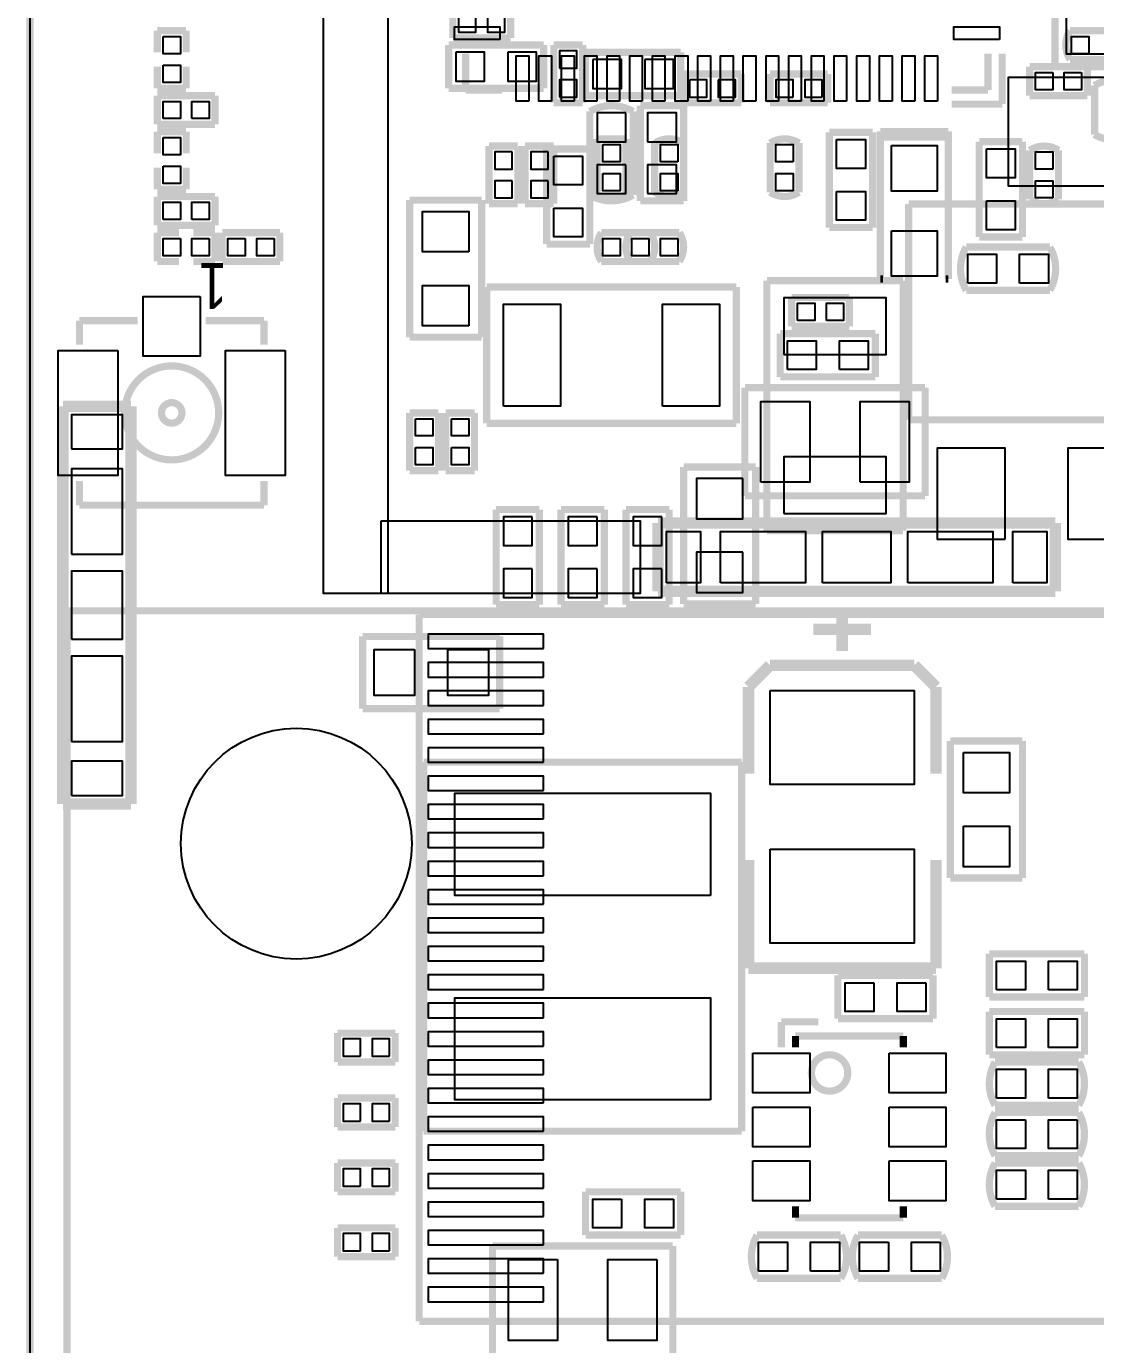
# Model space of a CAD drawing. Extents: x 44.2 to 105.9, y 92.9 to 165.
# Drawn here: x 44.18 to 63.01, y 119.86 to 143.08 of the extents above; entities that cross this region are included whole.
import ezdxf

# ---------------------------------------------------------------- set-up
doc = ezdxf.new("R2010")
doc.units = 0
for name, color, linetype in [('BG_OUTLINE', 2, 'CONTINUOUS'), ('BG_SOLDERMASK_TOP', 1, 'CONTINUOUS'), ('PG_SILKSCREEN_BOTTOM', 7, 'CONTINUOUS'), ('PG_SILKSCREEN_TOP', 8, 'CONTINUOUS'), ('PIN_BOTTOM', 10, 'CONTINUOUS'), ('PIN_TOP', 9, 'CONTINUOUS')]:
    doc.layers.add(name, color=color, linetype=linetype)

msp = doc.modelspace()

# ---------------------------------------------------------------- linework, layer by layer
at = {"layer": 'BG_OUTLINE', "const_width": 0.127}
msp.add_lwpolyline([(44.23918, 93.496892), (44.23918, 164.391594, -0.414214), (44.74718, 164.899594), (105.279952, 164.899594, -0.414214), (105.787952, 164.391594), (105.787952, 93.496892, -0.414214), (105.279952, 92.988892), (44.74718, 92.988892, -0.414214)], format="xyb", close=True, dxfattribs=at)
at = {"layer": 'BG_OUTLINE'}
msp.add_lwpolyline([(44.74718, 92.988892), (105.279952, 92.988892, 0.414214), (105.787952, 93.496892), (105.787952, 164.391594, 0.414214), (105.279952, 164.899594), (44.74718, 164.899594, 0.414214), (44.23918, 164.391594), (44.23918, 93.496892, 0.414214)], format="xyb", close=True, dxfattribs=at)
at = {"layer": 'BG_SOLDERMASK_TOP'}
for points in [[(49.403, 143.764), (49.403, 133.096), (50.546, 133.096), (50.546, 143.764)], [(50.419, 134.366), (50.419, 133.096), (54.991, 133.096), (54.991, 134.366)]]:
    msp.add_lwpolyline(points, close=True, dxfattribs=at)
at = {"layer": 'PG_SILKSCREEN_BOTTOM'}
for points, const_width in [([(62.2935, 143.637), (62.2935, 142.367)], 0.127), ([(51.689, 143.383), (51.689, 142.875)], 0.127), ([(52.705, 142.875), (52.705, 143.383)], 0.127), ([(51.6128, 142.748), (53.2892, 142.748)], 0.127), ([(51.6128, 141.986), (51.6128, 142.748)], 0.127), ([(51.689, 142.875), (52.705, 142.875)], 0.127), ([(53.2892, 142.748), (53.2892, 141.986)], 0.127), ([(53.467, 142.748), (53.467, 141.732)], 0.127), ([(53.975, 142.748), (53.467, 142.748)], 0.127), ([(53.975, 141.732), (53.975, 142.748)], 0.127), ([(54.0258, 142.621), (55.7022, 142.621)], 0.127), ([(54.0258, 141.859), (54.0258, 142.621)], 0.127), ([(55.7022, 142.621), (55.7022, 141.859)], 0.127), ([(55.753, 142.24), (55.753, 141.732)], 0.127), ([(56.769, 142.24), (55.753, 142.24)], 0.127), ([(56.769, 141.732), (56.769, 142.24)], 0.127), ([(57.277, 142.24), (57.277, 141.732)], 0.127), ([(58.293, 142.24), (57.277, 142.24)], 0.127), ([(58.293, 141.732), (58.293, 142.24)], 0.127), ([(62.2935, 142.367), (64.7065, 142.367)], 0.127), ([(53.2892, 141.986), (51.6128, 141.986)], 0.127), ([(55.7022, 141.859), (54.0258, 141.859)], 0.127), ([(53.467, 141.732), (53.975, 141.732)], 0.127), ([(54.991, 140.0048), (54.991, 141.6812)], 0.127), ([(54.991, 141.6812), (55.753, 141.6812)], 0.127), ([(55.753, 141.732), (56.769, 141.732)], 0.127), ([(55.753, 141.6812), (55.753, 140.0048)], 0.127), ([(57.277, 141.732), (58.293, 141.732)], 0.127), ([(52.832, 140.97), (52.324, 140.97)], 0.127), ([(52.324, 140.97), (52.324, 139.954)], 0.127), ([(52.832, 139.954), (52.832, 140.97)], 0.127), ([(53.467, 140.97), (52.959, 140.97)], 0.127), ([(52.959, 140.97), (52.959, 139.954)], 0.127), ([(53.467, 139.954), (53.467, 140.97)], 0.127), ([(52.324, 139.954), (52.832, 139.954)], 0.127), ([(52.959, 139.954), (53.467, 139.954)], 0.127), ([(55.753, 140.0048), (54.991, 140.0048)], 0.127), ([(66.519044, 139.94892), (59.718956, 139.94892)], 0.127), ([(59.718956, 139.94892), (59.718956, 136.14908)], 0.127), ([(57.220104, 138.597894), (59.619896, 138.597894)], 0.127), ([(57.220104, 134.198106), (57.220104, 138.597894)], 0.127), ([(59.619896, 138.597894), (59.619896, 134.198106)], 0.127), ([(44.8183, 136.386316), (44.8183, 129.386076)], 0.199898), ([(46.018196, 136.386316), (44.8183, 136.386316)], 0.199898), ([(46.018196, 129.386076), (46.018196, 136.386316)], 0.199898), ([(59.718956, 136.14908), (66.519044, 136.14908)], 0.127), ([(57.023, 135.3185), (55.753, 135.3185)], 0.127), ([(55.753, 135.3185), (55.753, 132.9055)], 0.127), ([(57.023, 132.9055), (57.023, 135.3185)], 0.127), ([(52.451, 134.5692), (53.213, 134.5692)], 0.127), ([(52.451, 132.8928), (52.451, 134.5692)], 0.127), ([(53.213, 134.5692), (53.213, 132.8928)], 0.127), ([(53.594, 134.5692), (54.356, 134.5692)], 0.127), ([(53.594, 132.8928), (53.594, 134.5692)], 0.127), ([(54.356, 134.5692), (54.356, 132.8928)], 0.127), ([(54.737, 134.5692), (55.499, 134.5692)], 0.127), ([(54.737, 132.8928), (54.737, 134.5692)], 0.127), ([(55.499, 134.5692), (55.499, 132.8928)], 0.127), ([(59.619896, 134.198106), (57.220104, 134.198106)], 0.127), ([(51.095656, 132.720588), (73.193656, 132.720588)], 0.127), ([(51.095656, 120.274588), (51.095656, 132.720588)], 0.127), ([(53.213, 132.8928), (52.451, 132.8928)], 0.127), ([(54.356, 132.8928), (53.594, 132.8928)], 0.127), ([(55.499, 132.8928), (54.737, 132.8928)], 0.127), ([(55.753, 132.9055), (57.023, 132.9055)], 0.127), ([(44.8183, 129.386076), (46.018196, 129.386076)], 0.199898), ([(49.657, 125.349), (49.657, 124.841)], 0.127), ([(50.673, 125.349), (49.657, 125.349)], 0.127), ([(50.673, 124.841), (50.673, 125.349)], 0.127), ([(49.657, 124.841), (50.673, 124.841)], 0.127), ([(49.657, 124.206), (49.657, 123.698)], 0.127), ([(50.673, 124.206), (49.657, 124.206)], 0.127), ([(50.673, 123.698), (50.673, 124.206)], 0.127), ([(49.657, 123.698), (50.673, 123.698)], 0.127), ([(49.657, 123.063), (49.657, 122.555)], 0.127), ([(50.673, 123.063), (49.657, 123.063)], 0.127), ([(50.673, 122.555), (50.673, 123.063)], 0.127), ([(49.657, 122.555), (50.673, 122.555)], 0.127), ([(49.657, 121.92), (49.657, 121.412)], 0.127), ([(50.673, 121.92), (49.657, 121.92)], 0.127), ([(50.673, 121.412), (50.673, 121.92)], 0.127), ([(49.657, 121.412), (50.673, 121.412)], 0.127), ([(73.193656, 120.274588), (51.095656, 120.274588)], 0.127)]:
    msp.add_lwpolyline(points, dxfattribs=dict(at, const_width=const_width))
at = {"layer": 'PG_SILKSCREEN_BOTTOM', "const_width": 0.127}
for points in [[(54.864, 140.1064), (54.864, 141.5796, 0.266658), (54.102, 141.5796)], [(54.102, 141.5796), (54.102, 140.1064, 0.266658), (54.864, 140.1064)]]:
    msp.add_lwpolyline(points, format="xyb", dxfattribs=at)
at = {"layer": 'PG_SILKSCREEN_TOP'}
for points, const_width in [([(46.482, 143.002), (46.482, 142.621)], 0.127), ([(46.99, 143.002), (46.482, 143.002)], 0.127), ([(46.99, 142.621), (46.99, 143.002)], 0.127), ([(51.91506, 142.597886), (51.91506, 141.95806)], 0.127), ([(61.11494, 141.95806), (61.11494, 142.597886)], 0.127), ([(61.364876, 141.708124), (61.364876, 142.597886)], 0.127), ([(46.482, 142.367), (46.482, 141.986)], 0.127), ([(46.99, 141.986), (46.99, 142.367)], 0.127), ([(61.849, 142.367), (62.865, 142.367)], 0.127), ([(61.849, 141.859), (61.849, 142.367)], 0.127), ([(62.865, 142.367), (62.865, 141.859)], 0.127), ([(46.482, 141.986), (46.99, 141.986)], 0.127), ([(46.482, 141.351), (46.482, 141.859)], 0.127), ([(46.482, 141.859), (47.498, 141.859)], 0.127), ([(47.498, 141.859), (47.498, 141.351)], 0.127), ([(51.91506, 141.95806), (52.554886, 141.95806)], 0.127), ([(60.475114, 141.95806), (61.11494, 141.95806)], 0.127), ([(62.865, 141.859), (61.849, 141.859)], 0.127), ([(60.475114, 141.708124), (61.364876, 141.708124)], 0.127), ([(47.498, 141.351), (46.482, 141.351)], 0.127), ([(46.482, 141.224), (46.482, 140.843)], 0.127), ([(46.99, 141.224), (46.482, 141.224)], 0.127), ([(46.99, 140.843), (46.99, 141.224)], 0.127), ([(54.229, 141.097), (54.737, 141.097)], 0.127), ([(54.229, 140.081), (54.229, 141.097)], 0.127), ([(54.737, 141.097), (54.737, 140.081)], 0.127), ([(58.321194, 141.211808), (58.321194, 139.535408)], 0.127), ([(59.083194, 141.211808), (58.321194, 141.211808)], 0.127), ([(59.083194, 139.535408), (59.083194, 141.211808)], 0.127), ([(59.217052, 141.227048), (59.217052, 138.627104)], 0.127), ([(60.416948, 141.227048), (59.217052, 141.227048)], 0.127), ([(60.416948, 141.178026), (59.217052, 141.178026)], 0.127), ([(60.416948, 141.126972), (59.217052, 141.126972)], 0.127), ([(60.416948, 138.627104), (60.416948, 141.227048)], 0.127), ([(53.34, 140.9192), (53.34, 139.2428)], 0.127), ([(54.102, 140.9192), (53.34, 140.9192)], 0.127), ([(54.102, 139.2428), (54.102, 140.9192)], 0.127), ([(60.96, 141.0462), (60.96, 139.3698)], 0.127), ([(61.722, 141.0462), (60.96, 141.0462)], 0.127), ([(61.722, 139.3698), (61.722, 141.0462)], 0.127), ([(46.482, 140.589), (46.482, 140.208)], 0.127), ([(46.99, 140.208), (46.99, 140.589)], 0.127), ([(46.482, 140.208), (46.99, 140.208)], 0.127), ([(46.482, 139.573), (46.482, 140.081)], 0.127), ([(46.482, 140.081), (47.498, 140.081)], 0.127), ([(47.498, 140.081), (47.498, 139.573)], 0.127), ([(50.927, 140.0175), (52.197, 140.0175)], 0.127), ([(50.927, 137.6045), (50.927, 140.0175)], 0.127), ([(52.197, 140.0175), (52.197, 137.6045)], 0.127), ([(54.737, 140.081), (54.229, 140.081)], 0.127), ([(47.498, 139.573), (46.482, 139.573)], 0.127), ([(58.321194, 139.535408), (59.083194, 139.535408)], 0.127), ([(46.482, 139.446), (46.482, 138.938)], 0.127), ([(46.863, 139.446), (46.482, 139.446)], 0.127), ([(47.498, 139.446), (47.117, 139.446)], 0.127), ([(47.498, 138.938), (47.498, 139.446)], 0.127), ([(47.625, 139.446), (48.641, 139.446)], 0.127), ([(47.625, 138.938), (47.625, 139.446)], 0.127), ([(48.641, 139.446), (48.641, 138.938)], 0.127), ([(53.34, 139.2428), (54.102, 139.2428)], 0.127), ([(60.96, 139.3698), (61.722, 139.3698)], 0.127), ([(46.482, 138.938), (46.863, 138.938)], 0.127), ([(47.117, 138.938), (47.498, 138.938)], 0.127), ([(48.641, 138.938), (47.625, 138.938)], 0.127), ([(59.217052, 138.627104), (59.26709, 138.627104)], 0.127), ([(60.36691, 138.627104), (60.416948, 138.627104)], 0.127), ([(52.283106, 138.486896), (52.283106, 136.087104)], 0.127), ([(56.682894, 138.486896), (52.283106, 138.486896)], 0.127), ([(56.682894, 136.087104), (56.682894, 138.486896)], 0.127), ([(57.658, 137.795), (57.658, 138.303)], 0.127), ([(57.658, 138.303), (58.674, 138.303)], 0.127), ([(58.674, 138.303), (58.674, 137.795)], 0.127), ([(45.110908, 137.896092), (45.110908, 137.470896)], 0.127), ([(46.136052, 137.896092), (45.110908, 137.896092)], 0.127), ([(48.361092, 137.896092), (47.335948, 137.896092)], 0.127), ([(48.361092, 137.470896), (48.361092, 137.896092)], 0.127), ([(52.197, 137.6045), (50.927, 137.6045)], 0.127), ([(57.4548, 137.668), (57.4548, 136.906)], 0.127), ([(59.1312, 137.668), (57.4548, 137.668)], 0.127), ([(58.674, 137.795), (57.658, 137.795)], 0.127), ([(59.1312, 136.906), (59.1312, 137.668)], 0.127), ([(57.4548, 136.906), (59.1312, 136.906)], 0.127), ([(56.8325, 136.7155), (56.8325, 134.8105)], 0.127), ([(60.0075, 136.7155), (56.8325, 136.7155)], 0.127), ([(60.0075, 134.8105), (60.0075, 136.7155)], 0.127), ([(50.927, 136.271), (51.435, 136.271)], 0.127), ([(50.927, 135.255), (50.927, 136.271)], 0.127), ([(51.435, 136.271), (51.435, 135.255)], 0.127), ([(51.562, 136.271), (52.07, 136.271)], 0.127), ([(51.562, 135.255), (51.562, 136.271)], 0.127), ([(52.07, 136.271), (52.07, 135.255)], 0.127), ([(52.283106, 136.087104), (56.682894, 136.087104)], 0.127), ([(45.110908, 135.071104), (45.110908, 134.645908)], 0.127), ([(48.361092, 134.645908), (48.361092, 135.071104)], 0.127), ([(51.435, 135.255), (50.927, 135.255)], 0.127), ([(52.07, 135.255), (51.562, 135.255)], 0.127), ([(56.8325, 134.8105), (60.0075, 134.8105)], 0.127), ([(45.110908, 134.645908), (48.361092, 134.645908)], 0.127), ([(55.30088, 133.131052), (55.30088, 134.330948)], 0.199898), ([(55.30088, 134.330948), (62.30112, 134.330948)], 0.199898), ([(62.30112, 134.330948), (62.30112, 133.131052)], 0.199898), ([(62.30112, 133.131052), (55.30088, 133.131052)], 0.199898), ([(44.89323, 132.785866), (102.981252, 132.785866)], 0.127), ([(44.89323, 100.285804), (44.89323, 132.785866)], 0.127), ([(58.547, 132.08), (58.547, 132.842)], 0.2032), ([(59.055, 132.461), (58.039, 132.461)], 0.2032), ([(50.1015, 132.334), (52.5145, 132.334)], 0.127), ([(50.1015, 131.064), (50.1015, 132.334)], 0.127), ([(52.5145, 132.334), (52.5145, 131.064)], 0.127), ([(57.277, 131.826), (56.896, 131.445)], 0.2032), ([(59.817, 131.826), (57.277, 131.826)], 0.2032), ([(60.198, 131.445), (59.817, 131.826)], 0.2032), ([(56.896, 131.445), (56.896, 129.921)], 0.2032), ([(60.198, 129.921), (60.198, 131.445)], 0.2032), ([(52.5145, 131.064), (50.1015, 131.064)], 0.127), ([(60.452, 130.4925), (61.722, 130.4925)], 0.127), ([(60.452, 128.0795), (60.452, 130.4925)], 0.127), ([(61.722, 130.4925), (61.722, 128.0795)], 0.127), ([(51.174904, 130.12293), (56.775096, 130.12293)], 0.124968), ([(51.174904, 123.62307), (51.174904, 130.12293)], 0.124968), ([(56.775096, 130.12293), (56.775096, 123.62307)], 0.124968), ([(56.896, 126.492), (56.896, 128.397)], 0.2032), ([(60.198, 128.397), (60.198, 126.492)], 0.2032), ([(61.722, 128.0795), (60.452, 128.0795)], 0.127), ([(61.1378, 126.746), (61.1378, 125.984)], 0.127), ([(62.8142, 126.746), (61.1378, 126.746)], 0.127), ([(62.8142, 125.984), (62.8142, 126.746)], 0.127), ([(60.198, 126.492), (56.896, 126.492)], 0.2032), ([(60.1472, 126.365), (58.4708, 126.365)], 0.127), ([(58.4708, 126.365), (58.4708, 125.603)], 0.127), ([(60.1472, 125.603), (60.1472, 126.365)], 0.127), ([(61.1378, 125.984), (62.8142, 125.984)], 0.127), ([(57.474104, 125.547882), (58.12409, 125.547882)], 0.127), ([(57.474104, 125.098048), (57.474104, 125.547882)], 0.127), ([(58.4708, 125.603), (60.1472, 125.603)], 0.127), ([(61.1378, 125.73), (61.1378, 124.968)], 0.127), ([(62.8142, 125.73), (61.1378, 125.73)], 0.127), ([(62.8142, 124.968), (62.8142, 125.73)], 0.127), ([(57.72404, 125.297946), (57.72404, 125.098048)], 0.127), ([(59.62396, 125.297946), (57.72404, 125.297946)], 0.127), ([(59.62396, 125.098048), (59.62396, 125.297946)], 0.127), ([(61.1378, 124.968), (62.8142, 124.968)], 0.127), ([(56.775096, 123.62307), (51.174904, 123.62307)], 0.124968), ([(55.7022, 122.555), (54.0258, 122.555)], 0.127), ([(54.0258, 122.555), (54.0258, 121.793)], 0.127), ([(55.7022, 121.793), (55.7022, 122.555)], 0.127), ([(57.72404, 122.098054), (57.72404, 122.297952)], 0.127), ([(59.62396, 122.297952), (59.62396, 122.098054)], 0.127), ([(59.62396, 122.098054), (57.72404, 122.098054)], 0.127), ([(52.3875, 121.6025), (52.3875, 119.6975)], 0.127), ([(55.5625, 121.6025), (52.3875, 121.6025)], 0.127), ([(54.0258, 121.793), (55.7022, 121.793)], 0.127), ([(55.5625, 119.6975), (55.5625, 121.6025)], 0.127)]:
    msp.add_lwpolyline(points, dxfattribs=dict(at, const_width=const_width))
at = {"layer": 'PG_SILKSCREEN_TOP', "const_width": 0.127}
for points in [[(63.4238, 142.494), (62.5602, 142.494, -0.300022), (62.5602, 143.002)], [(62.5602, 143.002), (63.4238, 143.002, -0.300022), (63.4238, 142.494)], [(62.992, 141.1732), (62.992, 142.0368, -0.300022), (63.5, 142.0368)], [(63.5, 142.0368), (63.5, 141.1732, -0.300022), (62.992, 141.1732)], [(55.245, 140.1572), (55.245, 141.0208, -0.300022), (55.753, 141.0208)], [(57.277, 140.1572), (57.277, 141.0208, -0.300022), (57.785, 141.0208)], [(55.753, 141.0208), (55.753, 140.1572, -0.300022), (55.245, 140.1572)], [(57.785, 141.0208), (57.785, 140.1572, -0.300022), (57.277, 140.1572)], [(61.849, 140.0302), (61.849, 140.8938, -0.300022), (62.357, 140.8938)], [(62.357, 140.8938), (62.357, 140.0302, -0.300022), (61.849, 140.0302)], [(55.1688, 138.938), (54.3052, 138.938, -0.300022), (54.3052, 139.446)], [(54.3052, 139.446), (55.1688, 139.446, -0.300022), (55.1688, 138.938)], [(55.6768, 138.938), (54.8132, 138.938, -0.300022), (54.8132, 139.446)], [(54.8132, 139.446), (55.6768, 139.446, -0.300022), (55.6768, 138.938)], [(62.2046, 138.43), (60.7314, 138.43, -0.266658), (60.7314, 139.192)], [(60.7314, 139.192), (62.2046, 139.192, -0.266658), (62.2046, 138.43)], [(62.7126, 124.079), (61.2394, 124.079, -0.266658), (61.2394, 124.841)], [(61.2394, 124.841), (62.7126, 124.841, -0.266658), (62.7126, 124.079)], [(62.7126, 123.19), (61.2394, 123.19, -0.266658), (61.2394, 123.952)], [(61.2394, 123.952), (62.7126, 123.952, -0.266658), (62.7126, 123.19)], [(62.7126, 122.301), (61.2394, 122.301, -0.266658), (61.2394, 123.063)], [(61.2394, 123.063), (62.7126, 123.063, -0.266658), (62.7126, 122.301)], [(58.5216, 121.031), (57.0484, 121.031, -0.266658), (57.0484, 121.793)], [(57.0484, 121.793), (58.5216, 121.793, -0.266658), (58.5216, 121.031)], [(60.2996, 121.031), (58.8264, 121.031, -0.266658), (58.8264, 121.793)], [(58.8264, 121.793), (60.2996, 121.793, -0.266658), (60.2996, 121.031)]]:
    msp.add_lwpolyline(points, format="xyb", dxfattribs=at)
for points in [[(47.563532, 136.271, 1), (45.908468, 136.271, 1)], [(46.91634, 136.271, 1), (46.55566, 136.271, 1)], [(58.644028, 124.64796, 1), (58.003972, 124.64804, 1)]]:
    msp.add_lwpolyline(points, format="xyb", close=True, dxfattribs=at)
at = {"layer": 'PIN_BOTTOM'}
for points in [[(51.7906, 143.2814), (51.7906, 142.9766), (52.0954, 142.9766), (52.0954, 143.2814)], [(52.2986, 143.2814), (52.2986, 142.9766), (52.6034, 142.9766), (52.6034, 143.2814)], [(63.205614, 142.5956), (63.205614, 143.4084), (62.494414, 143.4084), (62.494414, 142.5956)], [(51.7398, 142.621), (51.7398, 142.113), (52.2478, 142.113), (52.2478, 142.621)], [(52.6542, 142.621), (52.6542, 142.113), (53.1622, 142.113), (53.1622, 142.621)], [(53.5686, 142.3416), (53.8734, 142.3416), (53.8734, 142.6464), (53.5686, 142.6464)], [(54.1528, 142.494), (54.1528, 141.986), (54.6608, 141.986), (54.6608, 142.494)], [(55.0672, 142.494), (55.0672, 141.986), (55.5752, 141.986), (55.5752, 142.494)], [(53.5686, 141.8336), (53.8734, 141.8336), (53.8734, 142.1384), (53.5686, 142.1384)], [(55.8546, 142.1384), (55.8546, 141.8336), (56.1594, 141.8336), (56.1594, 142.1384)], [(56.3626, 142.1384), (56.3626, 141.8336), (56.6674, 141.8336), (56.6674, 142.1384)], [(57.6834, 141.8336), (57.6834, 142.1384), (57.3786, 142.1384), (57.3786, 141.8336)], [(58.1914, 141.8336), (58.1914, 142.1384), (57.8866, 142.1384), (57.8866, 141.8336)], [(64.77, 140.2715), (64.77, 142.1765), (61.468, 142.1765), (61.468, 140.2715)], [(54.737, 141.5542), (54.229, 141.5542), (54.229, 141.0462), (54.737, 141.0462)], [(55.118, 141.0462), (55.626, 141.0462), (55.626, 141.5542), (55.118, 141.5542)], [(52.7304, 140.8684), (52.4256, 140.8684), (52.4256, 140.5636), (52.7304, 140.5636)], [(53.3654, 140.8684), (53.0606, 140.8684), (53.0606, 140.5636), (53.3654, 140.5636)], [(54.737, 140.6398), (54.229, 140.6398), (54.229, 140.1318), (54.737, 140.1318)], [(55.118, 140.1318), (55.626, 140.1318), (55.626, 140.6398), (55.118, 140.6398)], [(52.7304, 140.3604), (52.4256, 140.3604), (52.4256, 140.0556), (52.7304, 140.0556)], [(53.3654, 140.3604), (53.0606, 140.3604), (53.0606, 140.0556), (53.3654, 140.0556)], [(57.519951, 137.298049), (59.320049, 137.298049), (59.320049, 138.298047), (57.519951, 138.298047)], [(44.968287, 135.636254), (45.868209, 135.636254), (45.868209, 136.236202), (44.968287, 136.236202)], [(61.418978, 134.049008), (61.418978, 135.648954), (60.219082, 135.648954), (60.219082, 134.049008)], [(63.718948, 134.049008), (63.718948, 135.648954), (62.519052, 135.648954), (62.519052, 134.049008)], [(57.519951, 134.497953), (59.320049, 134.497953), (59.320049, 135.497951), (57.519951, 135.497951)], [(44.968287, 133.786118), (45.868209, 133.786118), (45.868209, 135.286242), (44.968287, 135.286242)], [(56.7944, 135.117586), (55.9816, 135.117586), (55.9816, 134.406386), (56.7944, 134.406386)], [(53.086, 134.4422), (52.578, 134.4422), (52.578, 133.9342), (53.086, 133.9342)], [(54.229, 134.4422), (53.721, 134.4422), (53.721, 133.9342), (54.229, 133.9342)], [(55.372, 134.4422), (54.864, 134.4422), (54.864, 133.9342), (55.372, 133.9342)], [(56.7944, 133.817614), (55.9816, 133.817614), (55.9816, 133.106414), (56.7944, 133.106414)], [(44.968287, 132.286248), (45.868209, 132.286248), (45.868209, 133.486144), (44.968287, 133.486144)], [(53.086, 133.5278), (52.578, 133.5278), (52.578, 133.0198), (53.086, 133.0198)], [(54.229, 133.5278), (53.721, 133.5278), (53.721, 133.0198), (54.229, 133.0198)], [(55.372, 133.5278), (54.864, 133.5278), (54.864, 133.0198), (55.372, 133.0198)], [(53.287676, 132.12064), (53.287676, 132.37464), (51.255676, 132.37464), (51.255676, 132.12064)], [(44.968287, 130.48615), (45.868209, 130.48615), (45.868209, 131.986274), (44.968287, 131.986274)], [(53.287676, 131.620514), (53.287676, 131.874514), (51.255676, 131.874514), (51.255676, 131.620514)], [(53.287676, 131.120642), (53.287676, 131.374642), (51.255676, 131.374642), (51.255676, 131.120642)], [(53.287676, 130.620516), (53.287676, 130.874516), (51.255676, 130.874516), (51.255676, 130.620516)], [(53.287676, 130.120644), (53.287676, 130.374644), (51.255676, 130.374644), (51.255676, 130.120644)], [(44.968287, 129.53619), (45.868209, 129.53619), (45.868209, 130.136138), (44.968287, 130.136138)], [(53.287676, 129.620518), (53.287676, 129.874518), (51.255676, 129.874518), (51.255676, 129.620518)], [(53.287676, 129.120646), (53.287676, 129.374646), (51.255676, 129.374646), (51.255676, 129.120646)], [(53.287676, 128.62052), (53.287676, 128.87452), (51.255676, 128.87452), (51.255676, 128.62052)], [(53.287676, 128.120648), (53.287676, 128.374648), (51.255676, 128.374648), (51.255676, 128.120648)], [(53.287676, 127.620522), (53.287676, 127.874522), (51.255676, 127.874522), (51.255676, 127.620522)], [(53.287676, 127.12065), (53.287676, 127.37465), (51.255676, 127.37465), (51.255676, 127.12065)], [(53.287676, 126.620524), (53.287676, 126.874524), (51.255676, 126.874524), (51.255676, 126.620524)], [(53.287676, 126.120652), (53.287676, 126.374652), (51.255676, 126.374652), (51.255676, 126.120652)], [(53.287676, 125.620526), (53.287676, 125.874526), (51.255676, 125.874526), (51.255676, 125.620526)], [(53.287676, 125.120654), (53.287676, 125.374654), (51.255676, 125.374654), (51.255676, 125.120654)], [(50.0634, 124.9426), (50.0634, 125.2474), (49.7586, 125.2474), (49.7586, 124.9426)], [(50.5714, 124.9426), (50.5714, 125.2474), (50.2666, 125.2474), (50.2666, 124.9426)], [(53.287676, 124.620528), (53.287676, 124.874528), (51.255676, 124.874528), (51.255676, 124.620528)], [(53.287676, 124.120656), (53.287676, 124.374656), (51.255676, 124.374656), (51.255676, 124.120656)], [(50.0634, 123.7996), (50.0634, 124.1044), (49.7586, 124.1044), (49.7586, 123.7996)], [(50.5714, 123.7996), (50.5714, 124.1044), (50.2666, 124.1044), (50.2666, 123.7996)], [(53.287676, 123.62053), (53.287676, 123.87453), (51.255676, 123.87453), (51.255676, 123.62053)], [(53.287676, 123.120658), (53.287676, 123.374658), (51.255676, 123.374658), (51.255676, 123.120658)], [(50.0634, 122.6566), (50.0634, 122.9614), (49.7586, 122.9614), (49.7586, 122.6566)], [(50.5714, 122.6566), (50.5714, 122.9614), (50.2666, 122.9614), (50.2666, 122.6566)], [(53.287676, 122.620532), (53.287676, 122.874532), (51.255676, 122.874532), (51.255676, 122.620532)], [(53.287676, 122.12066), (53.287676, 122.37466), (51.255676, 122.37466), (51.255676, 122.12066)], [(53.287676, 121.620534), (53.287676, 121.874534), (51.255676, 121.874534), (51.255676, 121.620534)], [(50.0634, 121.5136), (50.0634, 121.8184), (49.7586, 121.8184), (49.7586, 121.5136)], [(50.5714, 121.5136), (50.5714, 121.8184), (50.2666, 121.8184), (50.2666, 121.5136)], [(53.287676, 121.120662), (53.287676, 121.374662), (51.255676, 121.374662), (51.255676, 121.120662)], [(53.287676, 120.620536), (53.287676, 120.874536), (51.255676, 120.874536), (51.255676, 120.620536)]]:
    msp.add_lwpolyline(points, close=True, dxfattribs=at)
msp.add_circle((48.931322, 128.685798), 2.032, dxfattribs=at)
at = {"layer": 'PIN_TOP'}
for points in [[(52.515008, 142.848076), (51.714908, 142.848076), (51.714908, 143.06804), (52.515008, 143.06804)], [(61.315092, 142.848076), (60.514992, 142.848076), (60.514992, 143.06804), (61.315092, 143.06804)], [(46.5836, 142.9004), (46.8884, 142.9004), (46.8884, 142.5956), (46.5836, 142.5956)], [(62.5856, 142.5956), (62.5856, 142.9004), (62.8904, 142.9004), (62.8904, 142.5956)], [(53.02504, 141.757908), (52.805076, 141.757908), (52.805076, 142.558008), (53.02504, 142.558008)], [(53.42509, 141.757908), (53.205126, 141.757908), (53.205126, 142.558008), (53.42509, 142.558008)], [(53.824886, 141.757908), (53.604922, 141.757908), (53.604922, 142.558008), (53.824886, 142.558008)], [(54.224936, 141.757908), (54.004972, 141.757908), (54.004972, 142.558008), (54.224936, 142.558008)], [(54.624986, 141.757908), (54.405022, 141.757908), (54.405022, 142.558008), (54.624986, 142.558008)], [(55.025036, 141.757908), (54.805072, 141.757908), (54.805072, 142.558008), (55.025036, 142.558008)], [(55.425086, 141.757908), (55.205122, 141.757908), (55.205122, 142.558008), (55.425086, 142.558008)], [(55.824882, 141.757908), (55.604918, 141.757908), (55.604918, 142.558008), (55.824882, 142.558008)], [(56.224932, 141.757908), (56.004968, 141.757908), (56.004968, 142.558008), (56.224932, 142.558008)], [(56.624982, 141.757908), (56.405018, 141.757908), (56.405018, 142.558008), (56.624982, 142.558008)], [(57.025032, 141.757908), (56.805068, 141.757908), (56.805068, 142.558008), (57.025032, 142.558008)], [(57.425082, 141.757908), (57.205118, 141.757908), (57.205118, 142.558008), (57.425082, 142.558008)], [(57.824878, 141.757908), (57.604914, 141.757908), (57.604914, 142.558008), (57.824878, 142.558008)], [(58.224928, 141.757908), (58.004964, 141.757908), (58.004964, 142.558008), (58.224928, 142.558008)], [(58.624978, 141.757908), (58.405014, 141.757908), (58.405014, 142.558008), (58.624978, 142.558008)], [(59.025028, 141.757908), (58.805064, 141.757908), (58.805064, 142.558008), (59.025028, 142.558008)], [(59.425078, 141.757908), (59.205114, 141.757908), (59.205114, 142.558008), (59.425078, 142.558008)], [(59.824874, 141.757908), (59.60491, 141.757908), (59.60491, 142.558008), (59.824874, 142.558008)], [(60.224924, 141.757908), (60.00496, 141.757908), (60.00496, 142.558008), (60.224924, 142.558008)], [(46.5836, 142.3924), (46.8884, 142.3924), (46.8884, 142.0876), (46.5836, 142.0876)], [(62.2554, 142.2654), (62.2554, 141.9606), (61.9506, 141.9606), (61.9506, 142.2654)], [(62.7634, 142.2654), (62.7634, 141.9606), (62.4586, 141.9606), (62.4586, 142.2654)], [(46.5836, 141.4526), (46.5836, 141.7574), (46.8884, 141.7574), (46.8884, 141.4526)], [(47.0916, 141.4526), (47.0916, 141.7574), (47.3964, 141.7574), (47.3964, 141.4526)], [(46.5836, 141.1224), (46.8884, 141.1224), (46.8884, 140.8176), (46.5836, 140.8176)], [(54.3306, 140.9954), (54.6354, 140.9954), (54.6354, 140.6906), (54.3306, 140.6906)], [(55.6514, 140.6906), (55.3466, 140.6906), (55.3466, 140.9954), (55.6514, 140.9954)], [(57.6834, 140.6906), (57.3786, 140.6906), (57.3786, 140.9954), (57.6834, 140.9954)], [(58.448194, 141.084808), (58.956194, 141.084808), (58.956194, 140.576808), (58.448194, 140.576808)], [(59.41695, 140.977112), (60.21705, 140.977112), (60.21705, 140.177012), (59.41695, 140.177012)], [(61.087, 140.9192), (61.595, 140.9192), (61.595, 140.4112), (61.087, 140.4112)], [(53.467, 140.7922), (53.975, 140.7922), (53.975, 140.2842), (53.467, 140.2842)], [(62.2554, 140.5636), (61.9506, 140.5636), (61.9506, 140.8684), (62.2554, 140.8684)], [(46.5836, 140.6144), (46.8884, 140.6144), (46.8884, 140.3096), (46.5836, 140.3096)], [(54.3306, 140.4874), (54.6354, 140.4874), (54.6354, 140.1826), (54.3306, 140.1826)], [(55.6514, 140.1826), (55.3466, 140.1826), (55.3466, 140.4874), (55.6514, 140.4874)], [(57.6834, 140.1826), (57.3786, 140.1826), (57.3786, 140.4874), (57.6834, 140.4874)], [(62.2554, 140.0556), (61.9506, 140.0556), (61.9506, 140.3604), (62.2554, 140.3604)], [(46.5836, 139.6746), (46.5836, 139.9794), (46.8884, 139.9794), (46.8884, 139.6746)], [(47.0916, 139.6746), (47.0916, 139.9794), (47.3964, 139.9794), (47.3964, 139.6746)], [(58.448194, 140.170408), (58.956194, 140.170408), (58.956194, 139.662408), (58.448194, 139.662408)], [(61.087, 140.0048), (61.595, 140.0048), (61.595, 139.4968), (61.087, 139.4968)], [(51.9684, 139.105386), (51.1556, 139.105386), (51.1556, 139.816586), (51.9684, 139.816586)], [(53.467, 139.8778), (53.975, 139.8778), (53.975, 139.3698), (53.467, 139.3698)], [(46.8884, 139.3444), (46.8884, 139.0396), (46.5836, 139.0396), (46.5836, 139.3444)], [(47.3964, 139.3444), (47.3964, 139.0396), (47.0916, 139.0396), (47.0916, 139.3444)], [(48.0314, 139.3444), (48.0314, 139.0396), (47.7266, 139.0396), (47.7266, 139.3444)], [(48.5394, 139.3444), (48.5394, 139.0396), (48.2346, 139.0396), (48.2346, 139.3444)], [(54.6354, 139.3444), (54.6354, 139.0396), (54.3306, 139.0396), (54.3306, 139.3444)], [(55.1434, 139.3444), (55.1434, 139.0396), (54.8386, 139.0396), (54.8386, 139.3444)], [(55.1434, 139.3444), (55.1434, 139.0396), (54.8386, 139.0396), (54.8386, 139.3444)], [(55.6514, 139.3444), (55.6514, 139.0396), (55.3466, 139.0396), (55.3466, 139.3444)], [(59.41695, 139.476988), (60.21705, 139.476988), (60.21705, 138.676888), (59.41695, 138.676888)], [(60.7568, 138.557), (60.7568, 139.065), (61.2648, 139.065), (61.2648, 138.557)], [(61.6712, 138.557), (61.6712, 139.065), (62.1792, 139.065), (62.1792, 138.557)], [(51.9684, 137.805414), (51.1556, 137.805414), (51.1556, 138.516614), (51.9684, 138.516614)], [(47.235999, 138.321034), (47.235999, 137.270998), (46.236001, 137.270998), (46.236001, 138.321034)], [(52.582826, 136.386824), (52.582826, 138.186922), (53.582824, 138.186922), (53.582824, 136.386824)], [(55.382922, 136.386824), (55.382922, 138.186922), (56.38292, 138.186922), (56.38292, 136.386824)], [(57.7596, 137.8966), (57.7596, 138.2014), (58.0644, 138.2014), (58.0644, 137.8966)], [(58.2676, 137.8966), (58.2676, 138.2014), (58.5724, 138.2014), (58.5724, 137.8966)], [(57.5818, 137.033), (57.5818, 137.541), (58.0898, 137.541), (58.0898, 137.033)], [(58.4962, 137.033), (58.4962, 137.541), (59.0042, 137.541), (59.0042, 137.033)], [(45.78604, 137.370947), (45.78604, 135.171053), (44.736004, 135.171053), (44.736004, 137.370947)], [(48.735996, 137.370947), (48.735996, 135.171053), (47.68596, 135.171053), (47.68596, 137.370947)], [(57.11317, 135.0518), (57.11317, 136.4742), (57.97677, 136.4742), (57.97677, 135.0518)], [(58.86323, 135.0518), (58.86323, 136.4742), (59.72683, 136.4742), (59.72683, 135.0518)], [(51.0286, 136.1694), (51.3334, 136.1694), (51.3334, 135.8646), (51.0286, 135.8646)], [(51.6636, 136.1694), (51.9684, 136.1694), (51.9684, 135.8646), (51.6636, 135.8646)], [(51.0286, 135.6614), (51.3334, 135.6614), (51.3334, 135.3566), (51.0286, 135.3566)], [(51.6636, 135.6614), (51.9684, 135.6614), (51.9684, 135.3566), (51.6636, 135.3566)], [(55.450994, 133.280912), (55.450994, 134.180834), (56.050942, 134.180834), (56.050942, 133.280912)], [(56.400954, 133.280912), (56.400954, 134.180834), (57.901078, 134.180834), (57.901078, 133.280912)], [(58.201052, 133.280912), (58.201052, 134.180834), (59.400948, 134.180834), (59.400948, 133.280912)], [(59.700922, 133.280912), (59.700922, 134.180834), (61.201046, 134.180834), (61.201046, 133.280912)], [(61.551058, 133.280912), (61.551058, 134.180834), (62.151006, 134.180834), (62.151006, 133.280912)], [(51.013614, 132.1054), (51.013614, 131.2926), (50.302414, 131.2926), (50.302414, 132.1054)], [(52.313586, 132.1054), (52.313586, 131.2926), (51.602386, 131.2926), (51.602386, 132.1054)], [(57.277, 131.3815), (59.817, 131.3815), (59.817, 129.7305), (57.277, 129.7305)], [(60.6806, 130.291586), (61.4934, 130.291586), (61.4934, 129.580386), (60.6806, 129.580386)], [(56.225059, 127.773049), (51.724941, 127.773049), (51.724941, 129.573147), (56.225059, 129.573147)], [(60.6806, 128.991614), (61.4934, 128.991614), (61.4934, 128.280414), (60.6806, 128.280414)], [(57.277, 128.5875), (59.817, 128.5875), (59.817, 126.9365), (57.277, 126.9365)], [(61.2648, 126.111), (61.2648, 126.619), (61.7728, 126.619), (61.7728, 126.111)], [(62.1792, 126.111), (62.1792, 126.619), (62.6872, 126.619), (62.6872, 126.111)], [(59.1058, 126.238), (59.1058, 125.73), (58.5978, 125.73), (58.5978, 126.238)], [(60.0202, 126.238), (60.0202, 125.73), (59.5122, 125.73), (59.5122, 126.238)], [(56.225059, 124.172853), (51.724941, 124.172853), (51.724941, 125.972951), (56.225059, 125.972951)], [(61.2648, 125.095), (61.2648, 125.603), (61.7728, 125.603), (61.7728, 125.095)], [(62.1792, 125.095), (62.1792, 125.603), (62.6872, 125.603), (62.6872, 125.095)], [(56.974105, 124.997972), (57.974103, 124.997972), (57.974103, 124.297948), (56.974105, 124.297948)], [(59.373897, 124.997972), (60.373895, 124.997972), (60.373895, 124.297948), (59.373897, 124.297948)], [(61.2648, 124.206), (61.2648, 124.714), (61.7728, 124.714), (61.7728, 124.206)], [(62.1792, 124.206), (62.1792, 124.714), (62.6872, 124.714), (62.6872, 124.206)], [(56.974105, 124.048012), (57.974103, 124.048012), (57.974103, 123.347988), (56.974105, 123.347988)], [(59.373897, 124.048012), (60.373895, 124.048012), (60.373895, 123.347988), (59.373897, 123.347988)], [(61.7728, 123.825), (61.7728, 123.317), (61.2648, 123.317), (61.2648, 123.825)], [(62.6872, 123.825), (62.6872, 123.317), (62.1792, 123.317), (62.1792, 123.825)], [(56.974105, 123.098052), (57.974103, 123.098052), (57.974103, 122.398028), (56.974105, 122.398028)], [(59.373897, 123.098052), (60.373895, 123.098052), (60.373895, 122.398028), (59.373897, 122.398028)], [(61.2648, 122.428), (61.2648, 122.936), (61.7728, 122.936), (61.7728, 122.428)], [(62.1792, 122.428), (62.1792, 122.936), (62.6872, 122.936), (62.6872, 122.428)], [(54.6608, 122.428), (54.6608, 121.92), (54.1528, 121.92), (54.1528, 122.428)], [(55.5752, 122.428), (55.5752, 121.92), (55.0672, 121.92), (55.0672, 122.428)], [(57.0738, 121.158), (57.0738, 121.666), (57.5818, 121.666), (57.5818, 121.158)], [(57.9882, 121.158), (57.9882, 121.666), (58.4962, 121.666), (58.4962, 121.158)], [(59.3598, 121.666), (59.3598, 121.158), (58.8518, 121.158), (58.8518, 121.666)], [(60.2742, 121.666), (60.2742, 121.158), (59.7662, 121.158), (59.7662, 121.666)], [(53.53177, 121.3612), (53.53177, 119.9388), (52.66817, 119.9388), (52.66817, 121.3612)], [(55.28183, 121.3612), (55.28183, 119.9388), (54.41823, 119.9388), (54.41823, 121.3612)]]:
    msp.add_lwpolyline(points, close=True, dxfattribs=at)
msp.add_circle((48.931322, 128.685798), 2.032, dxfattribs=at)

# ---------------------------------------------------------------- texts
at = {"layer": 'PG_SILKSCREEN_TOP', "width": 0.8125}
msp.add_text('1', height=0.8128, rotation=180, dxfattribs=at).set_placement((47.706026, 138.911076))

doc.saveas('drawing.dxf')
